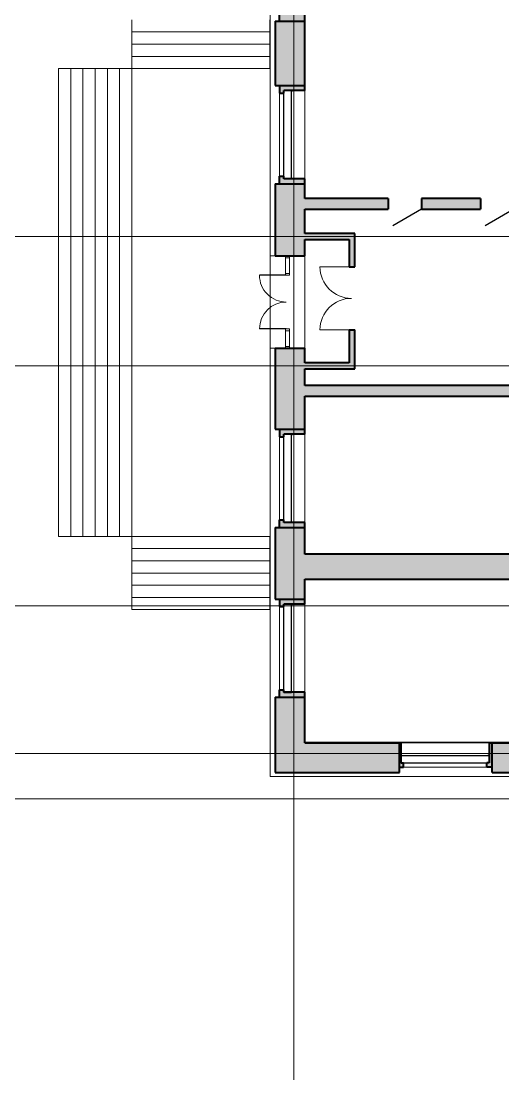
# Model space of a CAD drawing. Header units: millimetres. Extents: x -13853 to 411335, y -23261 to 161252.
# Drawn here: x 243635 to 256674, y 115654 to 144155 of the extents above; entities that cross this region are included whole.
import ezdxf

# ---------------------------------------------------------------- set-up
doc = ezdxf.new("R2010")
doc.units = ezdxf.units.MM
doc.linetypes.add('ADSK_Линия сетки', pattern=[21, 12, -3, 3, -3])
doc.linetypes.add('ADSK_Сверху', pattern=[4.5, 3, -1.5])
for name, color, linetype, lineweight in [('Двери', 7, 'Continuous', 18), ('Импосты витража', 7, 'Continuous', 18), ('Каркас_Импост', 7, 'Continuous', 30), ('Лестницы', 7, 'Continuous', 18), ('Окна', 7, 'Continuous', 18), ('Оси', 7, 'Continuous', 9), ('Панель', 7, 'Continuous', 30), ('Перекрытия', 7, 'Continuous', 18), ('Стены', 7, 'Continuous', 18), ('Стены разрез', 7, 'Continuous', 40)]:
    doc.layers.add(name, color=color, linetype=linetype, lineweight=lineweight)

# ---------------------------------------------------------------- blocks, each defined once
blk = doc.blocks.new('ИРНИТУ-Окно-ГОСТ23166-99_6_3_Створки - 2350 x 2350-1080922-001_Весь этаж')
at = {"layer": 'Каркас_Импост'}
for p, q in [((-1233.1, 220), (1156.9, 220)), ((-1233.1, 220), (-1233.1, 20)), ((-1233.1, 220), (-1198.1, 220)), ((-1233.1, 20), (1156.9, 20)), ((-1233.1, 20), (-1198.1, 20)), ((1156.9, 220), (1121.9, 220)), ((1156.9, 20), (1121.9, 20)), ((1156.9, 220), (1156.9, 20))]:
    blk.add_line(p, q, dxfattribs=at)
blk = doc.blocks.new('AC_ДверьВитражная_Двупольная_Алюминиевая_ГОСТ23747-2015 - Остекленные _с защитным ограждением_-678779-001_Весь этаж')
at = {"layer": 'Панель'}
for p, q in [((-725, -32.5), (-725, -757.5)), ((725, -32.5), (725, -757.5))]:
    blk.add_line(p, q, dxfattribs=at)
at = {"layer": 'Панель', "lineweight": 18}
for centre, start, end in [((-725, -32.5), 270, 0), ((725, -32.5), 180, 270)]:
    blk.add_arc(centre, 725, start, end, dxfattribs=at)
blk = doc.blocks.new('Прямоугольный импост - 50х100-678769-001_Весь этаж')
at = {"layer": 'Импосты витража'}
for p, q in [((250794, 137324), (250794, 137749)), ((250894, 137749), (250894, 137324))]:
    blk.add_line(p, q, dxfattribs=at)
blk = doc.blocks.new('Прямоугольный импост - 50х100-678788-001_Весь этаж')
at = {"layer": 'Импосты витража'}
for p, q in [((0, 50), (-50, 50)), ((-50, 50), (-50, -50)), ((0, 50), (0, -50)), ((-50, -50), (0, -50))]:
    blk.add_line(p, q, dxfattribs=at)
blk = doc.blocks.new('Прямоугольный импост - 50х100-678789-001_Весь этаж')
at = {"layer": 'Импосты витража'}
for p, q in [((0, 50), (-50, 50)), ((-50, 50), (-50, -50)), ((0, 50), (0, -50)), ((-50, -50), (0, -50))]:
    blk.add_line(p, q, dxfattribs=at)
blk = doc.blocks.new('Прямоугольный импост - 50х100-678775-001_Весь этаж')
at = {"layer": 'Импосты витража'}
for p, q in [((25, 50), (-25, 50)), ((-25, 50), (-25, -50)), ((25, 50), (25, -50)), ((-25, -50), (25, -50))]:
    blk.add_line(p, q, dxfattribs=at)
blk = doc.blocks.new('ИРНИТУ-Окно-ГОСТ23166-99_6_3_Створки - 2350 x 3100-767720-001_Весь этаж')
at = {"layer": 'Каркас_Импост'}
for p, q in [((-1233.1, -10), (1156.9, -10)), ((-1233.1, -210), (-1233.1, -10)), ((-1233.1, -10), (-1198.1, -10)), ((-1233.1, -210), (1156.9, -210)), ((-1233.1, -210), (-1198.1, -210)), ((1156.9, -10), (1121.9, -10)), ((1156.9, -210), (1121.9, -210)), ((1156.9, -210), (1156.9, -10))]:
    blk.add_line(p, q, dxfattribs=at)
blk = doc.blocks.new('AC_Дверь_Однопольная_ДеревяннаяВнутренняя_ГОСТ6629-88 - 860х2080h-1157131-001_Весь этаж')
at = {"layer": 'Панель'}
blk.add_line((-450, 145), (329, 595), dxfattribs=at)
blk = doc.blocks.new('Дверь-Витраж-Двойная-Витрина - Дверь-Витраж-Двойная-Витрина-1226620-001_Весь этаж')
at = {"layer": 'Двери'}
for centre, start, end in [((-850, 15.55), 0, 90), ((850, 15.55), 90, 180)]:
    blk.add_arc(centre, 850, start, end, dxfattribs=at)
at = {"layer": 'Панель', "lineweight": 18}
for p, q in [((-850, 80), (-850, 865.55)), ((850, 80), (850, 865.55))]:
    blk.add_line(p, q, dxfattribs=at)

msp = doc.modelspace()

# ---------------------------------------------------------------- hatches: boundary and pattern name
at = {"layer": 'Стены'}
h = msp.add_hatch(color=256, dxfattribs=at)
h.paths.add_polyline_path([(250509, 123815), (251309, 123815), (251309, 125849), (250509, 125849)], flags=0)
h.paths.add_polyline_path([(250509, 128509), (251309, 128509), (251309, 130449), (250509, 130449), (250509, 128930)], flags=0)
h.paths.add_polyline_path([(250509, 133109), (251309, 133109), (251309, 135299), (250509, 135299), (250509, 135147)], flags=0)
h.paths.add_polyline_path([(251309, 137799), (251309, 139749), (250509, 139749), (250509, 137799)], flags=0)
h.paths.add_polyline_path([(250509, 142409), (251309, 142409), (251309, 144149), (250509, 144149)], flags=0)
h.paths.add_polyline_path([(250509, 146949), (251309, 146949), (251309, 148535), (250509, 148535), (250509, 147580)], flags=0)
h = msp.add_hatch(color=256, dxfattribs=at)
h.paths.add_polyline_path([(250629, 144149), (251309, 144149), (251309, 144424), (250749, 144424), (250749, 144494), (250629, 144494)], flags=0)
h.paths.add_polyline_path([(250749, 146744), (250749, 146814), (251309, 146814), (251309, 146949), (250629, 146949), (250629, 146744)], flags=0)
h = msp.add_hatch(color=256, dxfattribs=at)
h.paths.add_polyline_path([(251309, 139749), (251309, 139884), (250749, 139884), (250749, 139954), (250629, 139954), (250629, 139749)], flags=0)
h.paths.add_polyline_path([(250749, 142204), (250749, 142274), (251309, 142274), (251309, 142409), (250629, 142409), (250629, 142204)], flags=0)
h = msp.add_hatch(color=256, dxfattribs=at)
h.paths.add_polyline_path([(264029, 139065), (264029, 139355), (256969, 139355), (256969, 139065)], flags=0)
h.paths.add_polyline_path([(255712, 139065), (256069, 139065), (256069, 139355), (254469, 139355), (254469, 139065)], flags=0)
h.paths.add_polyline_path([(253569, 139065), (253569, 139355), (251309, 139355), (251309, 139065)], flags=0)
for points in [[(252669, 138245), (252669, 138405), (251309, 138405), (251309, 138245), (252509, 138245)], [(252509, 134745), (252509, 134905), (251309, 134905), (251309, 134745)], [(257719, 134000), (257719, 134290), (251309, 134290), (251309, 134000), (255712, 134000)], [(264240, 129045), (264240, 129725), (251309, 129725), (251309, 129045), (264151, 129045)]]:
    msp.add_hatch(color=256, dxfattribs=at).paths.add_polyline_path(points, flags=0)
h = msp.add_hatch(color=256, dxfattribs=at)
h.paths.add_polyline_path([(252669, 134745), (252669, 135799), (252509, 135799), (252509, 134745)], flags=0)
h.paths.add_polyline_path([(252509, 137499), (252669, 137499), (252669, 138245), (252509, 138245)], flags=0)
h = msp.add_hatch(color=256, dxfattribs=at)
h.paths.add_polyline_path([(250629, 130449), (251309, 130449), (251309, 130584), (250749, 130584), (250749, 130654), (250629, 130654)], flags=0)
h.paths.add_polyline_path([(250749, 132904), (250749, 132974), (251309, 132974), (251309, 133109), (250629, 133109), (250629, 132904)], flags=0)
h = msp.add_hatch(color=256, dxfattribs=at)
h.paths.add_polyline_path([(251309, 125849), (251309, 125984), (250749, 125984), (250749, 126054), (250629, 126054), (250629, 125849)], flags=0)
h.paths.add_polyline_path([(250749, 128304), (250749, 128374), (251309, 128374), (251309, 128509), (250629, 128509), (250629, 128304)], flags=0)
h = msp.add_hatch(color=256, dxfattribs=at)
h.paths.add_polyline_path([(251309, 123815), (253879, 123815), (253879, 124615), (251309, 124615)], flags=0)
h.paths.add_polyline_path([(256379, 123815), (257509, 123815), (257509, 124615), (256379, 124615)], flags=0)
h = msp.add_hatch(color=256, dxfattribs=at)
h.paths.add_polyline_path([(256234, 123955), (256379, 123955), (256379, 124615), (256304, 124615), (256304, 124075), (256234, 124075)], flags=0)
h.paths.add_polyline_path([(253879, 123955), (253984, 123955), (253984, 124075), (253914, 124075), (253914, 124615), (253879, 124615)], flags=0)

# ---------------------------------------------------------------- linework, layer by layer
at = {"layer": 'Лестницы'}
for p, q in [((246630, 144189), (246630, 143859)), ((250362, 144189), (250362, 143859)), ((246630, 143859), (246630, 143529)), ((250362, 143859), (246630, 143859)), ((250362, 143859), (250362, 143529)), ((246630, 143529), (246630, 143199)), ((250362, 143529), (246630, 143529)), ((250362, 143529), (250362, 143199)), ((246630, 143199), (246630, 142869)), ((250362, 143199), (246630, 143199)), ((250362, 143199), (250362, 142869)), ((244650, 142869), (244650, 130204)), ((244650, 142869), (244980, 142869)), ((244980, 142869), (245310, 142869)), ((244980, 142869), (244980, 130204)), ((245310, 142869), (245640, 142869)), ((245310, 142869), (245310, 130204)), ((245640, 142869), (245970, 142869)), ((245640, 142869), (245640, 130204)), ((245970, 142869), (246300, 142869)), ((245970, 142869), (245970, 130204)), ((246300, 142869), (246630, 142869)), ((246300, 142869), (246300, 130204)), ((250362, 142869), (246630, 142869)), ((246630, 142869), (246630, 130204)), ((244650, 130204), (244980, 130204)), ((244980, 130204), (245310, 130204)), ((245310, 130204), (245640, 130204)), ((245640, 130204), (245970, 130204)), ((245970, 130204), (246300, 130204)), ((246300, 130204), (246630, 130204)), ((246630, 130204), (250362, 130204)), ((246630, 129874), (246630, 130204)), ((250362, 129874), (250362, 130204)), ((246630, 129544), (246630, 129874)), ((246630, 129874), (250362, 129874)), ((250362, 129544), (250362, 129874)), ((246630, 129214), (246630, 129544)), ((246630, 129544), (250362, 129544)), ((250362, 129214), (250362, 129544)), ((246630, 128884), (246630, 129214)), ((246630, 129214), (250362, 129214)), ((250362, 128884), (250362, 129214)), ((246630, 128554), (246630, 128884)), ((246630, 128884), (250362, 128884)), ((250362, 128554), (250362, 128884)), ((246630, 128224), (246630, 128554)), ((246630, 128554), (250362, 128554)), ((250362, 128224), (250362, 128554)), ((246630, 128224), (250362, 128224))]:
    msp.add_line(p, q, dxfattribs=at)
at = {"layer": 'Лестницы', "linetype": 'ADSK_Сверху'}
for p, q in [((250362, 143859), (246630, 143859)), ((250362, 143529), (246630, 143529)), ((250362, 143199), (246630, 143199)), ((244650, 142869), (244650, 130204)), ((244980, 142869), (244980, 130204)), ((245310, 142869), (245310, 130204)), ((245640, 142869), (245640, 130204)), ((245970, 142869), (245970, 130204)), ((246300, 142869), (246300, 130204)), ((246630, 129874), (250362, 129874)), ((246630, 129544), (250362, 129544)), ((246630, 129214), (250362, 129214)), ((246630, 128884), (250362, 128884)), ((246630, 128554), (250362, 128554)), ((246630, 128224), (250362, 128224))]:
    msp.add_line(p, q, dxfattribs=at)
at = {"layer": 'Оси', "linetype": 'ADSK_Линия сетки'}
for p, q in [((251019, -22443), (251019, 160434)), ((-13035, 138325), (410517, 138325)), ((-13035, 134825), (410517, 134825)), ((-13035, 128325), (410517, 128325)), ((-13035, 124325), (410517, 124325)), ((-13035, 123105), (410517, 123105))]:
    msp.add_line(p, q, dxfattribs=at)
at = {"layer": 'Перекрытия'}
for p, q in [((246630, 142869), (246630, 130204)), ((250379, 142869), (246630, 142869)), ((251019, 137799), (251019, 135299)), ((246630, 130204), (250379, 130204))]:
    msp.add_line(p, q, dxfattribs=at)
at = {"layer": 'Стены'}
for p, q in [((250379, 123705), (250379, 149465)), ((251309, 142274), (251309, 139884)), ((250629, 139954), (250629, 142204)), ((250379, 137799), (250509, 137799)), ((251309, 137799), (251309, 135299)), ((250509, 135299), (250379, 135299)), ((250629, 130654), (250629, 132904)), ((251309, 132974), (251309, 130584)), ((250629, 126054), (250629, 128304)), ((251309, 128374), (251309, 125984)), ((251309, 124635), (258309, 124635)), ((253914, 124615), (256304, 124615)), ((257509, 123705), (250379, 123705)), ((256234, 123955), (253984, 123955))]:
    msp.add_line(p, q, dxfattribs=at)
at = {"layer": 'Стены разрез'}
for p, q in [((250629, 144149), (250629, 144494)), ((251309, 142274), (251309, 144424)), ((250509, 144149), (250509, 142409)), ((250509, 144149), (251309, 144149)), ((250509, 142409), (251309, 142409)), ((250629, 142409), (250629, 142204)), ((250749, 142204), (250749, 142274)), ((251309, 142274), (250749, 142274)), ((250629, 142204), (250749, 142204)), ((250629, 139749), (250629, 139954)), ((250629, 139954), (250749, 139954)), ((250749, 139884), (250749, 139954)), ((250509, 139749), (250509, 137799)), ((250509, 139749), (251309, 139749)), ((251309, 139884), (250749, 139884)), ((251309, 139355), (251309, 139884)), ((253569, 139355), (251309, 139355)), ((253569, 139355), (253569, 139065)), ((256069, 139355), (254469, 139355)), ((254469, 139355), (254469, 139065)), ((256069, 139355), (256069, 139065)), ((251309, 138405), (251309, 139065)), ((251309, 139065), (253569, 139065)), ((254469, 139065), (256069, 139065)), ((252669, 138405), (251309, 138405)), ((251309, 137799), (251309, 138245)), ((251309, 138245), (252509, 138245)), ((252509, 138245), (252509, 137499)), ((252669, 137499), (252669, 138405)), ((250509, 137799), (251309, 137799)), ((252509, 137499), (252669, 137499)), ((252509, 135799), (252509, 134905)), ((252509, 135799), (252669, 135799)), ((252669, 134745), (252669, 135799)), ((250509, 135299), (250509, 133109)), ((250509, 135299), (251309, 135299)), ((251309, 134905), (251309, 135299)), ((252509, 134905), (251309, 134905)), ((251309, 134290), (251309, 134745)), ((251309, 134745), (252669, 134745)), ((257719, 134290), (251309, 134290)), ((251309, 132974), (251309, 134000)), ((251309, 134000), (257719, 134000)), ((250509, 133109), (251309, 133109)), ((250629, 133109), (250629, 132904)), ((250629, 132904), (250749, 132904)), ((250749, 132904), (250749, 132974)), ((251309, 132974), (250749, 132974)), ((250629, 130449), (250629, 130654)), ((250629, 130654), (250749, 130654)), ((250749, 130584), (250749, 130654)), ((251309, 130584), (250749, 130584)), ((251309, 129725), (251309, 130584)), ((250509, 130449), (250509, 128509)), ((250509, 130449), (251309, 130449)), ((257874, 129725), (251309, 129725)), ((251309, 128374), (251309, 129045)), ((251309, 129045), (264240, 129045)), ((250509, 128509), (251309, 128509)), ((250629, 128509), (250629, 128304)), ((250629, 128304), (250749, 128304)), ((250749, 128304), (250749, 128374)), ((251309, 128374), (250749, 128374)), ((250629, 125849), (250629, 126054)), ((250629, 126054), (250749, 126054)), ((250749, 125984), (250749, 126054)), ((251309, 125984), (250749, 125984)), ((251309, 124615), (251309, 125984)), ((250509, 125849), (250509, 123815)), ((250509, 125849), (251309, 125849)), ((251309, 124615), (253914, 124615)), ((253879, 123815), (253879, 124615)), ((253914, 124615), (253914, 124075)), ((256304, 124615), (264240, 124615)), ((256304, 124615), (256304, 124075)), ((256379, 123815), (256379, 124615)), ((253914, 124075), (253984, 124075)), ((253984, 123955), (253984, 124075)), ((256304, 124075), (256234, 124075)), ((256234, 123955), (256234, 124075)), ((250509, 123815), (253879, 123815)), ((253879, 123955), (253984, 123955)), ((256379, 123955), (256234, 123955)), ((256379, 123815), (257509, 123815))]:
    msp.add_line(p, q, dxfattribs=at)

# ---------------------------------------------------------------- block references
at = {"layer": 'Двери'}
for name, p, rotation in [('AC_Дверь_Однопольная_ДеревяннаяВнутренняя_ГОСТ6629-88 - 860х2080h-1157131-001_Весь этаж', (254019, 139210), 180), ('AC_Дверь_Однопольная_ДеревяннаяВнутренняя_ГОСТ6629-88 - 860х2080h-1157131-001_Весь этаж', (256519, 139210), 180), ('Дверь-Витраж-Двойная-Витрина - Дверь-Витраж-Двойная-Витрина-1226620-001_Весь этаж', (252589, 136649), 90), ('AC_ДверьВитражная_Двупольная_Алюминиевая_ГОСТ23747-2015 - Остекленные _с защитным ограждением_-678779-001_Весь этаж', (250844, 136549), 270)]:
    msp.add_blockref(name, p, dxfattribs=dict(at, rotation=rotation))
at = {"layer": 'Импосты витража', "rotation": 90}
msp.add_blockref('Прямоугольный импост - 50х100-678789-001_Весь этаж', (250844, 137799), dxfattribs=at)
at = {"layer": 'Импосты витража'}
for p in [(0, 0), (0, -1975)]:
    msp.add_blockref('Прямоугольный импост - 50х100-678769-001_Весь этаж', p, dxfattribs=at)
at = {"layer": 'Импосты витража', "extrusion": (0, 0, -1), "rotation": 270}
for name, p in [('Прямоугольный импост - 50х100-678775-001_Весь этаж', (-250844, 137299)), ('Прямоугольный импост - 50х100-678775-001_Весь этаж', (-250844, 135799)), ('Прямоугольный импост - 50х100-678788-001_Весь этаж', (-250844, 135299))]:
    msp.add_blockref(name, p, dxfattribs=at)
at = {"layer": 'Окна', "rotation": 90}
for p in [(250969, 141117), (250969, 131817), (250969, 127217)]:
    msp.add_blockref('ИРНИТУ-Окно-ГОСТ23166-99_6_3_Створки - 2350 x 2350-1080922-001_Весь этаж', p, dxfattribs=at)
at = {"layer": 'Окна'}
msp.add_blockref('ИРНИТУ-Окно-ГОСТ23166-99_6_3_Створки - 2350 x 3100-767720-001_Весь этаж', (255147, 124285), dxfattribs=at)

doc.saveas('drawing.dxf')
